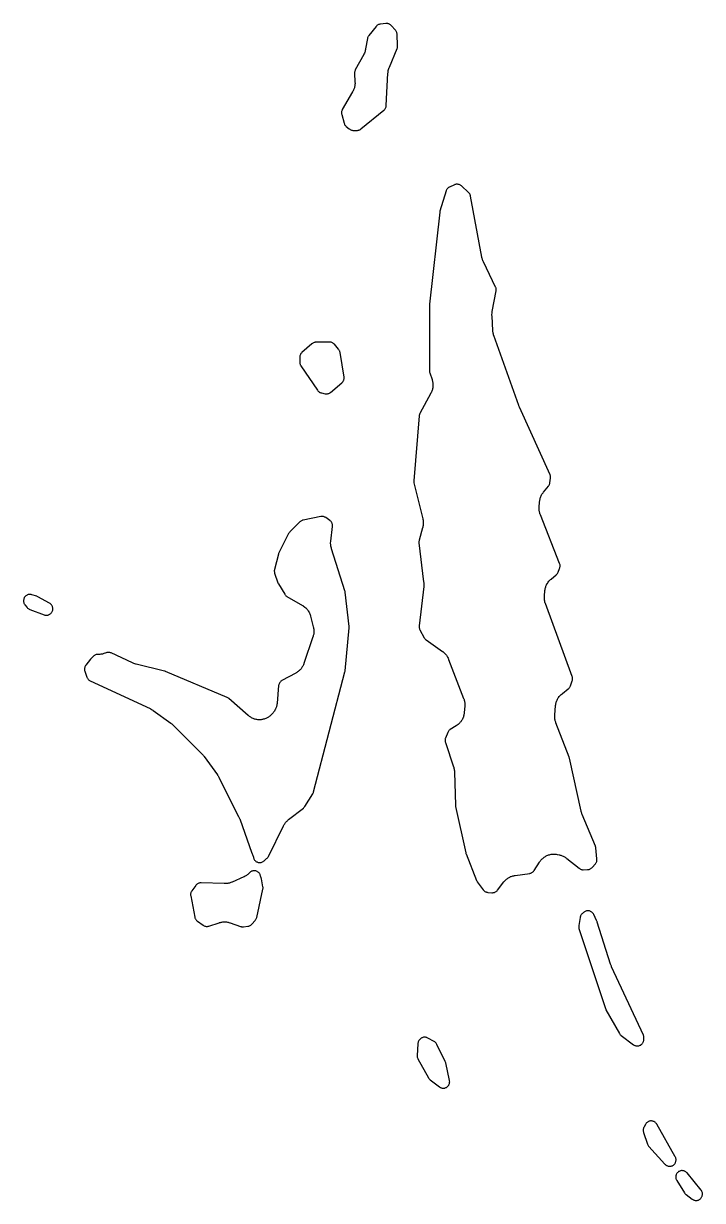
# Model space of a CAD drawing. Header units: millimetres. Extents: x 0 to 194, y 0 to 300.
# Drawn here: x 41.7 to 73.6, y 177.9 to 233.2 of the extents above; entities that cross this region are included whole.
import ezdxf

# ---------------------------------------------------------------- set-up
doc = ezdxf.new("R2010")
doc.units = ezdxf.units.MM
doc.layers.add('CUT', color=7, linetype='CONTINUOUS')

msp = doc.modelspace()

# ---------------------------------------------------------------- linework, layer by layer
at = {"layer": 'CUT'}
for points in [[(56.6211, 229.0181), (56.6189, 228.988), (56.6197, 228.9579), (56.6235, 228.9279), (56.6302, 228.8985), (56.746, 228.4918), (56.7558, 228.463), (56.7684, 228.4354), (56.7838, 228.4092), (56.8018, 228.3846), (56.8221, 228.3621), (56.8446, 228.3417), (56.9871, 228.2252), (57.0103, 228.208), (57.0351, 228.1931), (57.0613, 228.1807), (57.0885, 228.1708), (57.1165, 228.1636), (57.1451, 228.1591), (57.174, 228.1575), (57.3414, 228.1558), (57.3712, 228.157), (57.4007, 228.1611), (57.4297, 228.1682), (57.4578, 228.1781), (57.4849, 228.1907), (57.5105, 228.2059), (57.5345, 228.2236), (58.6122, 229.106), (58.6353, 229.127), (58.6561, 229.1502), (58.6743, 229.1755), (58.6898, 229.2025), (58.7024, 229.231), (58.712, 229.2607), (58.7185, 229.2912), (58.7218, 229.3222), (58.8028, 230.8435), (58.8049, 230.8692), (58.8106, 230.9203), (58.8192, 230.971), (58.8278, 231.0086), (58.8421, 231.058), (58.8592, 231.1065), (58.8685, 231.1305), (59.2318, 231.9983), (59.2428, 232.0292), (59.2504, 232.0612), (59.2544, 232.0937), (59.2549, 232.1266), (59.2325, 232.6664), (59.2298, 232.6959), (59.2242, 232.725), (59.2158, 232.7534), (59.2046, 232.7809), (59.1908, 232.8071), (59.1744, 232.8318), (59.1557, 232.8547), (58.9594, 233.0728), (58.9395, 233.093), (58.9178, 233.1111), (58.8944, 233.1271), (58.8697, 233.1409), (58.8437, 233.1523), (58.8169, 233.1611), (58.7892, 233.1674), (58.7612, 233.1711), (58.7329, 233.1721), (58.7046, 233.1704), (58.4444, 233.1426), (58.4155, 233.1381), (58.3872, 233.1308), (58.3597, 233.1208), (58.3333, 233.1081), (58.3083, 233.093), (58.2849, 233.0754), (58.2633, 233.0557), (58.2437, 233.034), (57.8995, 232.6119), (57.8811, 232.5868), (57.8654, 232.56), (57.8526, 232.5317), (57.8428, 232.5022), (57.8361, 232.4719), (57.7544, 231.9849), (57.7496, 231.9605), (57.7387, 231.9122), (57.7252, 231.8644), (57.7131, 231.8293), (57.6944, 231.7834), (57.6732, 231.7386), (57.6619, 231.7164), (57.2695, 230.9932), (57.2576, 230.9686), (57.248, 230.9431), (57.2407, 230.9167), (57.2358, 230.8899), (57.2335, 230.8627), (57.2335, 230.8354), (57.2541, 230.4164), (57.2547, 230.3948), (57.2547, 230.3516), (57.2527, 230.3084), (57.2496, 230.2761), (57.2434, 230.2333), (57.2373, 230.2015), (57.227, 230.1595), (57.2178, 230.1285), (57.2036, 230.0876), (57.1915, 230.0576), (57.1734, 230.0183), (57.1534, 229.98), (57.143, 229.9611), (56.6596, 229.1317), (56.6457, 229.1049), (56.6346, 229.0769), (56.6264, 229.0478)], [(60.4373, 209.9247), (60.4423, 209.9022), (60.451, 209.8569), (60.4574, 209.8112), (60.4604, 209.7767), (60.4621, 209.7306), (60.4616, 209.6961), (60.4586, 209.65), (60.4545, 209.6157), (60.4468, 209.5702), (60.4367, 209.5252), (60.4311, 209.5028), (60.2679, 208.9156), (60.2614, 208.8871), (60.2578, 208.8581), (60.257, 208.8289), (60.259, 208.7997), (60.4782, 206.9609), (60.4806, 206.9349), (60.4837, 206.8829), (60.4839, 206.8307), (60.481, 206.7787), (60.4788, 206.7527), (60.2673, 204.8946), (60.2654, 204.8642), (60.2666, 204.8337), (60.2709, 204.8036), (60.2782, 204.774), (60.2884, 204.7453), (60.3016, 204.7178), (60.5026, 204.3465), (60.5168, 204.323), (60.5331, 204.3008), (60.5513, 204.2802), (60.5714, 204.2614), (60.5931, 204.2445), (61.3577, 203.7032), (61.3753, 203.69), (61.4099, 203.6629), (61.4432, 203.6341), (61.467, 203.6113), (61.4973, 203.5794), (61.5188, 203.5544), (61.5458, 203.5196), (61.5648, 203.4927), (61.5883, 203.4555), (61.6045, 203.4268), (61.6243, 203.3874), (61.642, 203.3472), (61.6505, 203.3269), (62.3547, 201.4982), (62.3615, 201.4794), (62.3741, 201.4417), (62.3851, 201.4034), (62.392, 201.3744), (62.3996, 201.3353), (62.4039, 201.3058), (62.408, 201.2662), (62.4097, 201.2364), (62.4102, 201.1966), (62.409, 201.1568), (62.408, 201.1369), (62.3855, 200.8378), (62.3834, 200.8168), (62.3783, 200.7748), (62.3711, 200.7331), (62.3643, 200.7022), (62.3533, 200.6613), (62.3437, 200.6311), (62.3289, 200.5915), (62.3164, 200.5624), (62.298, 200.5243), (62.2828, 200.4964), (62.2609, 200.4603), (62.2432, 200.434), (62.2179, 200.4), (62.1978, 200.3755), (62.1695, 200.3441), (62.1472, 200.3216), (62.1161, 200.2929), (62.0918, 200.2726), (62.0581, 200.247), (62.0232, 200.2231), (62.0055, 200.2115), (61.7298, 200.0405), (61.7039, 200.0225), (61.6801, 200.0019), (61.6586, 199.9789), (61.6395, 199.9538), (61.6233, 199.9268), (61.6099, 199.8983), (61.5033, 199.6354), (61.4934, 199.6067), (61.4863, 199.5772), (61.4823, 199.5471), (61.4814, 199.5167), (61.4835, 199.4864), (61.4887, 199.4565), (61.4969, 199.4273), (61.8808, 198.2822), (61.8873, 198.2612), (61.8992, 198.2191), (61.909, 198.1763), (61.9148, 198.144), (61.9204, 198.1006), (61.9239, 198.0569), (61.9251, 198.035), (61.9735, 196.4818), (61.9756, 196.4541), (61.9803, 196.4267), (62.4601, 194.2436), (62.466, 194.2209), (62.4737, 194.1988), (62.9592, 192.9563), (62.97, 192.932), (62.9828, 192.9087), (62.9977, 192.8867), (63.2745, 192.5136), (63.2924, 192.4916), (63.3124, 192.4715), (63.3342, 192.4533), (63.3576, 192.4372), (63.3824, 192.4234), (63.4085, 192.4121), (63.4354, 192.4032), (63.4631, 192.3969), (63.4913, 192.3933), (63.6818, 192.3779), (63.7115, 192.377), (63.7412, 192.379), (63.7706, 192.384), (63.7992, 192.3918), (63.827, 192.4025), (63.8536, 192.4158), (63.8787, 192.4317), (63.9022, 192.45), (63.9237, 192.4706), (63.9431, 192.4932), (64.2427, 192.8797), (64.2564, 192.8965), (64.2845, 192.9293), (64.3141, 192.9608), (64.3374, 192.9833), (64.3699, 193.0118), (64.3953, 193.0319), (64.4304, 193.0571), (64.4576, 193.0747), (64.4949, 193.0965), (64.5237, 193.1114), (64.5629, 193.1294), (64.593, 193.1415), (64.6338, 193.1557), (64.6649, 193.1649), (64.7069, 193.1751), (64.7493, 193.1833), (64.7706, 193.1869), (65.4558, 193.2852), (65.4839, 193.2906), (65.5114, 193.2986), (65.5379, 193.3093), (65.5634, 193.3224), (65.5874, 193.3379), (65.6099, 193.3556), (65.6306, 193.3754), (65.6493, 193.397), (65.6659, 193.4204), (65.9193, 193.8162), (65.9321, 193.8351), (65.9586, 193.8721), (65.9869, 193.9078), (66.0095, 193.9335), (66.0413, 193.9661), (66.0663, 193.9894), (66.1013, 194.0186), (66.1286, 194.0392), (66.1663, 194.0648), (66.1955, 194.0825), (66.2356, 194.1041), (66.2665, 194.1188), (66.3086, 194.1362), (66.3408, 194.1477), (66.3844, 194.1608), (66.4176, 194.169), (66.4624, 194.1776), (66.4962, 194.1823), (66.5416, 194.1864), (66.5757, 194.1877), (66.6213, 194.1871), (66.6554, 194.1849), (66.7007, 194.1798), (66.7457, 194.1723), (66.768, 194.168), (66.8557, 194.1488), (66.876, 194.1439), (66.9163, 194.1331), (66.9561, 194.1204), (66.9854, 194.1096), (67.0238, 194.0933), (67.052, 194.0797), (67.0888, 194.0599), (67.1156, 194.0439), (67.1504, 194.0207), (67.1841, 193.9961), (67.2006, 193.9833), (67.7717, 193.522), (67.7957, 193.5045), (67.8213, 193.4895), (67.8483, 193.477), (67.8763, 193.4673), (67.9052, 193.4605), (67.9346, 193.4565), (67.9643, 193.4554), (68.1666, 193.4581), (68.1945, 193.4598), (68.2222, 193.4641), (68.2494, 193.471), (68.2758, 193.4803), (68.3012, 193.4921), (68.3254, 193.5062), (68.3482, 193.5225), (68.3694, 193.5408), (68.3887, 193.5611), (68.5417, 193.7367), (68.5607, 193.7609), (68.5771, 193.787), (68.5908, 193.8146), (68.6015, 193.8434), (68.6093, 193.8732), (68.6139, 193.9036), (68.6155, 193.9343), (68.6138, 193.9651), (68.5599, 194.4789), (68.5555, 194.5075), (68.5483, 194.5356), (68.5385, 194.5629), (67.9186, 196.0523), (67.9113, 196.0709), (67.8976, 196.1084), (67.8856, 196.1465), (67.8753, 196.1851), (67.8706, 196.2045), (67.322, 198.6944), (67.3164, 198.7161), (67.3091, 198.7373), (66.6888, 200.3543), (66.682, 200.3734), (66.6692, 200.4117), (66.6582, 200.4506), (66.6513, 200.4801), (66.6438, 200.5198), (66.6395, 200.5497), (66.6356, 200.59), (66.634, 200.6202), (66.6337, 200.6606), (66.6353, 200.701), (66.6365, 200.7212), (66.6718, 201.1463), (66.6741, 201.1672), (66.6795, 201.2088), (66.6869, 201.2501), (66.6938, 201.2807), (66.705, 201.3212), (66.7148, 201.3511), (66.7297, 201.3903), (66.7422, 201.4192), (66.7607, 201.4569), (66.7758, 201.4844), (66.7978, 201.5202), (66.8154, 201.5462), (66.8406, 201.5798), (66.8606, 201.6041), (66.8888, 201.6352), (66.911, 201.6575), (66.9419, 201.6858), (66.9742, 201.7127), (66.9906, 201.7257), (67.2704, 201.9375), (67.2931, 201.9565), (67.3138, 201.9776), (67.3323, 202.0007), (67.3484, 202.0255), (67.3621, 202.0518), (67.3731, 202.0793), (67.4548, 202.3174), (67.4629, 202.3454), (67.4683, 202.3741), (67.4708, 202.4032), (67.4705, 202.4324), (67.4674, 202.4615), (67.4614, 202.49), (67.4527, 202.5179), (66.1974, 205.9464), (66.1895, 205.9699), (66.1751, 206.0172), (66.1633, 206.0652), (66.1564, 206.1017), (66.1499, 206.1507), (66.1471, 206.1877), (66.1461, 206.2372), (66.1478, 206.2866), (66.1493, 206.3113), (66.1701, 206.5433), (66.1726, 206.5651), (66.1786, 206.6087), (66.1868, 206.6519), (66.1945, 206.6839), (66.2069, 206.7262), (66.2177, 206.7573), (66.2341, 206.7981), (66.2479, 206.828), (66.2682, 206.867), (66.2849, 206.8955), (66.3089, 206.9323), (66.3282, 206.959), (66.3558, 206.9933), (66.3776, 207.018), (66.4084, 207.0494), (66.4406, 207.0793), (66.4571, 207.0939), (66.7036, 207.3011), (66.7247, 207.3207), (66.7439, 207.3422), (66.7609, 207.3654), (66.7756, 207.3902), (66.7878, 207.4163), (66.8621, 207.5962), (66.8718, 207.6233), (66.8789, 207.6512), (66.8832, 207.6797), (66.8848, 207.7085), (66.8837, 207.7373), (66.8797, 207.7658), (66.8731, 207.7938), (66.8638, 207.8211), (65.9574, 210.1114), (65.9504, 210.1303), (65.9372, 210.1684), (65.9258, 210.207), (65.9186, 210.2363), (65.9106, 210.2759), (65.906, 210.3057), (65.9017, 210.3458), (65.8998, 210.3759), (65.899, 210.4162), (65.9001, 210.4565), (65.9011, 210.4766), (65.9176, 210.7076), (65.9198, 210.7304), (65.9254, 210.7758), (65.9332, 210.821), (65.9409, 210.8544), (65.9533, 210.8985), (65.9643, 210.931), (65.9812, 210.9736), (65.9954, 211.0049), (66.0165, 211.0455), (66.0338, 211.0751), (66.059, 211.1134), (66.086, 211.1504), (66.1, 211.1685), (66.3404, 211.4643), (66.3565, 211.4861), (66.3706, 211.5092), (66.3825, 211.5335), (66.3922, 211.5587), (66.3996, 211.5848), (66.4046, 211.6114), (66.4355, 211.8289), (66.4381, 211.8571), (66.4381, 211.8854), (66.4354, 211.9135), (66.4301, 211.9413), (66.4222, 211.9685), (66.4118, 211.9947), (64.9739, 215.1732), (64.9667, 215.1901), (64.9495, 215.2327), (64.9429, 215.2499), (63.7719, 218.5275), (63.7651, 218.5481), (63.7525, 218.5896), (63.7419, 218.6316), (63.7355, 218.6635), (63.729, 218.7064), (63.7246, 218.7496), (63.7229, 218.7712), (63.687, 219.4382), (63.6864, 219.4649), (63.6867, 219.5182), (63.6901, 219.5715), (63.6968, 219.6244), (63.7009, 219.6508), (63.8809, 220.6199), (63.885, 220.6512), (63.8858, 220.6829), (63.8833, 220.7145), (63.8774, 220.7456), (63.8683, 220.7759), (63.8561, 220.8051), (63.2831, 221.9913), (63.2748, 222.0095), (63.259, 222.0463), (63.2449, 222.0837), (63.2356, 222.1122), (63.2248, 222.1507), (63.2158, 222.1897), (63.2117, 222.2093), (62.6819, 225.07), (62.6756, 225.097), (62.6669, 225.1233), (62.6557, 225.1487), (62.6423, 225.1729), (62.6266, 225.1958), (62.609, 225.2172), (62.5894, 225.2368), (62.2477, 225.5493), (62.2253, 225.5679), (62.2011, 225.5842), (62.1755, 225.5981), (62.1487, 225.6095), (62.1209, 225.6182), (62.0924, 225.6242), (62.0634, 225.6273), (62.0343, 225.6277), (62.0052, 225.6252), (61.9766, 225.6199), (61.9486, 225.6119), (61.9215, 225.6012), (61.6943, 225.4983), (61.6691, 225.4854), (61.6452, 225.4702), (61.6229, 225.4528), (61.6023, 225.4334), (61.5836, 225.4121), (61.567, 225.3891), (61.5526, 225.3647), (61.5406, 225.339), (61.5311, 225.3124), (61.2433, 224.3667), (61.2365, 224.3401), (61.2321, 224.3129), (60.7481, 220.0057), (60.7466, 219.9887), (60.7453, 219.9652), (60.7449, 219.948), (60.7523, 216.8743), (60.7541, 216.8429), (60.7591, 216.8118), (60.7673, 216.7815), (60.8722, 216.4618), (60.8788, 216.4399), (60.8908, 216.3958), (60.9006, 216.3512), (60.9062, 216.3174), (60.9114, 216.272), (60.9135, 216.2378), (60.9141, 216.1921), (60.9127, 216.1579), (60.9087, 216.1124), (60.9039, 216.0785), (60.8952, 216.0336), (60.887, 216.0003), (60.8738, 215.9566), (60.8622, 215.9243), (60.8447, 215.8821), (60.825, 215.8409), (60.8146, 215.8205), (60.3003, 214.8703), (60.287, 214.8423), (60.2766, 214.813), (60.2693, 214.7829), (60.2651, 214.7521), (60.0137, 211.707), (60.0128, 211.6746), (60.0154, 211.6423), (60.0214, 211.6104)], [(54.6885, 217.6339), (54.6768, 217.6074), (54.6678, 217.5798), (54.6615, 217.5516), (54.658, 217.5228), (54.6572, 217.4938), (54.6621, 217.2708), (54.6641, 217.2422), (54.6688, 217.214), (54.6762, 217.1863), (54.6862, 217.1595), (54.6987, 217.1337), (54.7136, 217.1093), (55.4942, 215.9564), (55.5112, 215.9336), (55.5303, 215.9125), (55.5514, 215.8934), (55.5741, 215.8763), (55.5984, 215.8615), (55.624, 215.849), (55.6506, 215.839), (55.6781, 215.8316), (55.8479, 215.7942), (55.8779, 215.7892), (55.9082, 215.7872), (55.9386, 215.7883), (55.9687, 215.7925), (55.9982, 215.7997), (56.0269, 215.8099), (56.0544, 215.8229), (56.0804, 215.8386), (56.1047, 215.8569), (56.6353, 216.3001), (56.6561, 216.3191), (56.675, 216.3401), (56.6919, 216.3627), (56.7065, 216.3869), (56.7189, 216.4123), (56.7287, 216.4387), (56.7361, 216.466), (56.7408, 216.4938), (56.7429, 216.5219), (56.7424, 216.5502), (56.7392, 216.5782), (56.5518, 217.7376), (56.5463, 217.7641), (56.5384, 217.7899), (56.5282, 217.815), (56.5158, 217.839), (56.5013, 217.8619), (56.4848, 217.8833), (56.2868, 218.1177), (56.2667, 218.1393), (56.2446, 218.1588), (56.2207, 218.176), (56.1952, 218.1908), (56.1684, 218.203), (56.1405, 218.2125), (56.1118, 218.2193), (56.0826, 218.2231), (56.0532, 218.2242), (55.4222, 218.2149), (55.392, 218.2129), (55.362, 218.2078), (55.3328, 218.1998), (55.3045, 218.1889), (55.2774, 218.1751), (55.2519, 218.1587), (55.2281, 218.1398), (54.7586, 217.7254), (54.7378, 217.7052), (54.7191, 217.6831), (54.7026, 217.6592)], [(44.5624, 202.9503), (44.5557, 202.9207), (44.5521, 202.8906), (44.5514, 202.8603), (44.5539, 202.8301), (44.5594, 202.8002), (44.5678, 202.7711), (44.6637, 202.4946), (44.6749, 202.4666), (44.689, 202.44), (44.7056, 202.4149), (44.7246, 202.3916), (44.7459, 202.3703), (44.7692, 202.3512), (44.7943, 202.3346), (44.821, 202.3206), (47.6348, 201.0163), (47.654, 201.0068), (47.692, 200.987), (47.7289, 200.9653), (47.7648, 200.942), (47.7825, 200.9299), (48.6104, 200.3331), (48.6249, 200.3223), (48.6533, 200.2999), (48.6809, 200.2765), (48.7075, 200.252), (48.7205, 200.2394), (50.0767, 198.8833), (50.0894, 198.8701), (50.1142, 198.8432), (50.1379, 198.8153), (50.1604, 198.7864), (50.1714, 198.7718), (50.7965, 197.9011), (50.8064, 197.8868), (50.8255, 197.8578), (50.8436, 197.828), (50.8604, 197.7976), (50.8686, 197.7823), (51.7927, 195.9542), (51.8048, 195.9283), (51.8328, 195.8628), (51.8432, 195.8362), (52.4134, 194.2303), (52.4187, 194.2165), (52.4204, 194.2123), (52.4265, 194.1986), (52.4431, 194.1633), (52.4597, 194.1232), (52.4706, 194.0926), (52.4833, 194.051), (52.492, 194.0165), (52.5006, 193.9883), (52.5119, 193.9611), (52.5259, 193.9351), (52.5423, 193.9106), (52.5611, 193.8879), (52.582, 193.8671), (52.6048, 193.8485), (52.6294, 193.8322), (52.6554, 193.8183), (52.6827, 193.8071), (52.7109, 193.7987), (52.7398, 193.793), (52.7692, 193.7902), (52.7987, 193.7903), (52.828, 193.7933), (52.8569, 193.7992), (52.8851, 193.8078), (52.9123, 193.8192), (52.9382, 193.8332), (52.9626, 193.8497), (52.9853, 193.8685), (53.0061, 193.8895), (53.0112, 193.8952), (53.0341, 193.9183), (53.066, 193.9476), (53.091, 193.9684), (53.1018, 193.9766), (53.1232, 193.9943), (53.1429, 194.014), (53.1606, 194.0354), (53.1763, 194.0583), (53.1898, 194.0826), (53.905, 195.5223), (53.9144, 195.54), (53.9338, 195.5752), (53.9549, 195.6094), (53.9717, 195.6344), (53.9957, 195.6666), (54.0148, 195.6899), (54.0415, 195.7199), (54.0626, 195.7414), (54.0919, 195.7689), (54.1224, 195.795), (54.138, 195.8077), (54.8344, 196.3516), (54.8545, 196.3688), (54.873, 196.3876), (54.8898, 196.408), (54.9047, 196.4299), (55.2729, 197.0232), (55.2874, 197.0495), (55.2992, 197.077), (55.3083, 197.1056), (56.7822, 202.7483), (56.7873, 202.7716), (56.7906, 202.7953), (56.9851, 204.8039), (56.9864, 204.8358), (56.9844, 204.8677), (56.7953, 206.485), (56.7906, 206.5135), (56.7831, 206.5413), (56.1512, 208.5213), (56.1445, 208.5443), (56.1324, 208.5908), (56.1227, 208.6378), (56.1174, 208.6734), (56.1128, 208.7212), (56.1113, 208.7572), (56.1119, 208.8052), (56.115, 208.8531), (56.1172, 208.877), (56.1994, 209.5692), (56.2015, 209.5991), (56.2006, 209.629), (56.1966, 209.6586), (56.1898, 209.6878), (56.1801, 209.7161), (56.1676, 209.7433), (56.1525, 209.7691), (56.1348, 209.7932), (56.1149, 209.8155), (56.0928, 209.8357), (56.0689, 209.8536), (55.879, 209.9812), (55.8537, 209.9965), (55.827, 210.0092), (55.7992, 210.0192), (55.7706, 210.0264), (55.7414, 210.0307), (55.7119, 210.0322), (55.6825, 210.0308), (55.6532, 210.0265), (54.8224, 209.8616), (54.794, 209.8545), (54.7664, 209.8446), (54.7399, 209.8321), (54.7147, 209.8171), (54.6911, 209.7997), (54.6693, 209.7801), (54.194, 209.3075), (54.1725, 209.2838), (54.1537, 209.2579), (54.1378, 209.2302), (53.6809, 208.3271), (53.6678, 208.2972), (53.658, 208.2661), (53.4747, 207.5503), (53.4689, 207.5221), (53.4658, 207.4934), (53.4655, 207.4646), (53.468, 207.4359), (53.4732, 207.4075), (53.4811, 207.3798), (53.6342, 206.9271), (53.6465, 206.8964), (53.6621, 206.8673), (53.9557, 206.3849), (53.9725, 206.3601), (53.9917, 206.3371), (54.0131, 206.3162), (54.0366, 206.2974), (54.0617, 206.2812), (54.787, 205.8616), (54.8061, 205.8499), (54.8436, 205.8256), (54.8799, 205.7995), (54.9061, 205.7786), (54.9396, 205.7491), (54.9636, 205.7257), (54.994, 205.6929), (55.0155, 205.6673), (55.0425, 205.6316), (55.0614, 205.604), (55.0848, 205.5659), (55.1008, 205.5365), (55.1202, 205.4962), (55.1333, 205.4654), (55.1486, 205.4234), (55.1619, 205.3807), (55.168, 205.3592), (55.2981, 204.8521), (55.303, 204.8309), (55.3117, 204.7882), (55.3184, 204.7452), (55.3219, 204.7128), (55.3244, 204.6693), (55.3247, 204.6367), (55.323, 204.5932), (55.3201, 204.5607), (55.3142, 204.5176), (55.3082, 204.4855), (55.2982, 204.4432), (55.2861, 204.4014), (55.2795, 204.3806), (54.8544, 203.138), (54.8472, 203.1184), (54.8318, 203.0795), (54.8146, 203.0414), (54.8005, 203.0135), (54.7799, 202.9771), (54.7632, 202.9506), (54.7393, 202.9163), (54.7202, 202.8914), (54.6932, 202.8595), (54.6719, 202.8365), (54.642, 202.8072), (54.6187, 202.7863), (54.5863, 202.7599), (54.5611, 202.7413), (54.5263, 202.718), (54.4906, 202.6964), (54.4724, 202.686), (53.8256, 202.3349), (53.8003, 202.3195), (53.7767, 202.3017), (53.7549, 202.2816), (53.7352, 202.2595), (53.7178, 202.2356), (53.7028, 202.21), (53.6904, 202.1832), (53.6807, 202.1552), (53.6738, 202.1264), (53.6698, 202.097), (53.5984, 201.2708), (53.5962, 201.2503), (53.5908, 201.2094), (53.5835, 201.1688), (53.5766, 201.1386), (53.5656, 201.0989), (53.556, 201.0695), (53.5414, 201.0309), (53.5292, 201.0025), (53.5111, 200.9654), (53.4963, 200.9383), (53.4749, 200.903), (53.4577, 200.8773), (53.4332, 200.8441), (53.4071, 200.8121), (53.3938, 200.7964), (53.3652, 200.7644), (53.3502, 200.7484), (53.3195, 200.7172), (53.2874, 200.6875), (53.2622, 200.6665), (53.2273, 200.6401), (53.2002, 200.6216), (53.1629, 200.5987), (53.1341, 200.5829), (53.0948, 200.5637), (53.0646, 200.5508), (53.0236, 200.5356), (52.9924, 200.5257), (52.95, 200.5145), (52.918, 200.5077), (52.8747, 200.5007), (52.8422, 200.497), (52.7985, 200.4942), (52.7657, 200.4937), (52.7219, 200.4952), (52.6893, 200.4979), (52.6459, 200.5036), (52.6136, 200.5094), (52.571, 200.5193), (52.5394, 200.5283), (52.4979, 200.5423), (52.4674, 200.5543), (52.4275, 200.5723), (52.3983, 200.5872), (52.3603, 200.6089), (52.3327, 200.6266), (52.297, 200.6519), (52.2626, 200.679), (52.2457, 200.6929), (51.3332, 201.4851), (51.3085, 201.5044), (51.2819, 201.521), (51.2538, 201.5347), (48.36, 202.7633), (48.3369, 202.772), (48.3132, 202.7788), (46.983, 203.1001), (46.9612, 203.1059), (46.9181, 203.1187), (46.8756, 203.1336), (46.834, 203.1505), (46.8133, 203.1596), (45.8075, 203.6296), (45.7791, 203.6411), (45.7496, 203.6497), (45.7195, 203.6553), (45.6889, 203.6577), (45.6582, 203.657), (45.6278, 203.6531), (45.5979, 203.6462), (45.5689, 203.6362), (45.5317, 203.6213), (45.5107, 203.6135), (45.4685, 203.599), (45.4255, 203.5866), (45.3929, 203.5788), (45.349, 203.5707), (45.3158, 203.5663), (45.2712, 203.5626), (45.2377, 203.5615), (45.1908, 203.5622), (45.1607, 203.5612), (45.1308, 203.5572), (45.1014, 203.5501), (45.073, 203.5402), (45.0456, 203.5275), (45.0197, 203.512), (44.9954, 203.4941), (44.9731, 203.4738), (44.953, 203.4513), (44.9509, 203.4488), (44.9209, 203.4154), (44.8893, 203.3835), (44.8731, 203.368), (44.8697, 203.3649), (44.8533, 203.3488), (44.8382, 203.3314), (44.6176, 203.0575), (44.5998, 203.0329), (44.5846, 203.0067), (44.5721, 202.9791)], [(41.9685, 206.3787), (41.9392, 206.375), (41.9104, 206.3683), (41.8823, 206.3589), (41.8554, 206.3467), (41.8297, 206.332), (41.8057, 206.3148), (41.7834, 206.2953), (41.7632, 206.2737), (41.7452, 206.2503), (41.7296, 206.2251), (41.7166, 206.1986), (41.7062, 206.1709), (41.6986, 206.1423), (41.6939, 206.1132), (41.692, 206.0836), (41.6931, 206.0541), (41.6971, 206.0248), (41.7039, 205.996), (41.7135, 205.9681), (41.7259, 205.9412), (41.7408, 205.9157), (41.7581, 205.8917), (41.8623, 205.7622), (41.8838, 205.7381), (41.9079, 205.7165), (41.9341, 205.6976), (41.9622, 205.6817), (41.9918, 205.6688), (42.6653, 205.4192), (42.6938, 205.4102), (42.723, 205.4041), (42.7528, 205.4009), (42.7827, 205.4007), (42.8124, 205.4035), (42.8418, 205.4093), (42.8704, 205.4179), (42.898, 205.4293), (42.9243, 205.4435), (42.9492, 205.4602), (42.9722, 205.4792), (42.9932, 205.5005), (43.012, 205.5237), (43.0284, 205.5488), (43.0422, 205.5753), (43.0533, 205.603), (43.0616, 205.6317), (43.067, 205.6611), (43.0694, 205.6909), (43.0688, 205.7208), (43.0653, 205.7505), (43.0589, 205.7797), (43.0496, 205.8081), (43.0374, 205.8355), (43.0227, 205.8614), (43.0054, 205.8858), (42.9858, 205.9084), (42.964, 205.9289), (42.9403, 205.9471), (42.9149, 205.9629), (42.3644, 206.2678), (42.3389, 206.2804), (42.3123, 206.2905), (42.0852, 206.3648), (42.0567, 206.3726), (42.0276, 206.3775), (41.9981, 206.3796)], [(52.7677, 193.2814), (52.7495, 193.3043), (52.7293, 193.3253), (52.707, 193.3442), (52.683, 193.3609), (52.6576, 193.3752), (52.6308, 193.3869), (52.6031, 193.396), (52.5746, 193.4023), (52.5456, 193.4058), (52.5164, 193.4065), (52.4872, 193.4043), (52.4585, 193.3994), (52.4303, 193.3916), (52.403, 193.3812), (52.3769, 193.3681), (52.3522, 193.3526), (52.3291, 193.3347), (52.3078, 193.3147), (52.276, 193.2816), (52.2523, 193.2593), (52.2193, 193.2311), (52.1936, 193.2111), (52.158, 193.1862), (52.1305, 193.1689), (52.0927, 193.1475), (52.0539, 193.128), (52.0343, 193.1187), (51.4831, 192.8739), (51.4644, 192.8661), (51.4266, 192.8513), (51.3883, 192.8382), (51.3591, 192.8298), (51.3197, 192.8202), (51.2898, 192.8144), (51.2497, 192.8084), (51.2195, 192.8053), (51.179, 192.803), (51.1385, 192.8025), (51.1182, 192.8027), (50.0302, 192.8384), (50.0012, 192.838), (49.9723, 192.8347), (49.944, 192.8287), (49.9163, 192.8199), (49.8896, 192.8086), (49.8641, 192.7946), (49.8401, 192.7783), (49.8178, 192.7598), (49.7973, 192.7392), (49.779, 192.7167), (49.5923, 192.4637), (49.5752, 192.4379), (49.5609, 192.4104), (49.5495, 192.3816), (49.5411, 192.3518), (49.5358, 192.3213), (49.5337, 192.2904), (49.5348, 192.2595), (49.5391, 192.2288), (49.7323, 191.2259), (49.739, 191.1981), (49.7484, 191.1711), (49.7602, 191.1451), (49.7745, 191.1203), (49.7911, 191.0971), (49.8099, 191.0755), (49.8306, 191.0558), (49.853, 191.0381), (50.1185, 190.8494), (50.1447, 190.8327), (50.1725, 190.8189), (50.2016, 190.8079), (50.2316, 190.8001), (50.2623, 190.7954), (50.2933, 190.7939), (50.3243, 190.7956), (50.355, 190.8005), (50.385, 190.8086), (50.8735, 190.9672), (50.8936, 190.9732), (50.934, 190.9843), (50.975, 190.9935), (51.006, 190.9989), (51.0476, 191.0043), (51.0789, 191.0068), (51.1209, 191.0082), (51.1523, 191.0079), (51.1942, 191.0054), (51.2255, 191.002), (51.267, 190.9957), (51.2978, 190.9895), (51.3385, 190.9792), (51.3787, 190.9671), (51.3986, 190.9606), (51.8802, 190.7907), (51.9062, 190.7829), (51.9328, 190.7774), (51.9598, 190.7743), (51.9869, 190.7737), (52.0141, 190.7756), (52.2153, 190.7986), (52.2458, 190.8037), (52.2756, 190.8119), (52.3045, 190.8232), (52.332, 190.8373), (52.3579, 190.8543), (52.382, 190.8738), (52.4039, 190.8957), (52.569, 191.0786), (52.5886, 191.1027), (52.6056, 191.1287), (52.6198, 191.1563), (52.6311, 191.1852), (52.6393, 191.2152), (52.9295, 192.5345), (52.9346, 192.5645), (52.9365, 192.595), (52.9354, 192.6255), (52.9311, 192.6557), (52.8596, 193.0272), (52.8529, 193.0545), (52.8469, 193.0721), (52.847, 193.0721), (52.8307, 193.12), (52.8217, 193.1512), (52.8158, 193.1758), (52.8077, 193.2038), (52.7969, 193.231), (52.7835, 193.2569)], [(67.7634, 190.7222), (67.7711, 190.6945), (69.0133, 186.9336), (69.0238, 186.9062), (69.0371, 186.8799), (69.6712, 185.7601), (69.6882, 185.7334), (69.708, 185.7086), (69.7302, 185.6861), (69.7547, 185.666), (70.3347, 185.2403), (70.3595, 185.224), (70.3857, 185.2102), (70.4132, 185.199), (70.4416, 185.1906), (70.4707, 185.1851), (70.5003, 185.1824), (70.5299, 185.1827), (70.5594, 185.1859), (70.5884, 185.192), (70.6167, 185.201), (70.6439, 185.2126), (70.6699, 185.227), (70.6943, 185.2438), (70.717, 185.2629), (70.7376, 185.2842), (70.756, 185.3074), (70.7721, 185.3323), (70.7856, 185.3587), (70.7965, 185.3863), (70.8046, 185.4148), (70.8098, 185.444), (70.821, 185.5312), (70.8233, 185.5593), (70.8229, 185.5876), (70.8199, 185.6156), (70.8142, 185.6433), (70.806, 185.6703), (70.7953, 185.6964), (69.3013, 188.8953), (69.2898, 188.9221), (69.2633, 188.99), (69.2536, 189.0174), (68.6242, 191.0005), (68.6174, 191.0195), (68.6074, 191.0452), (68.5994, 191.0637), (68.4609, 191.3565), (68.447, 191.3825), (68.4306, 191.407), (68.4119, 191.4298), (68.3911, 191.4507), (68.3683, 191.4694), (68.3438, 191.4857), (68.3178, 191.4996), (68.2905, 191.5109), (68.2623, 191.5194), (68.2334, 191.5251), (68.204, 191.528), (68.1746, 191.5279), (68.1452, 191.525), (68.1163, 191.5192), (68.0881, 191.5106), (68.0609, 191.4993), (68.0349, 191.4853), (68.0105, 191.4689), (67.9877, 191.4501), (67.9144, 191.3834), (67.8941, 191.363), (67.8758, 191.3408), (67.8598, 191.3169), (67.8461, 191.2916), (67.8348, 191.2652), (67.8262, 191.2377), (67.8203, 191.2096), (67.7598, 190.8365), (67.7566, 190.8079), (67.7561, 190.7792), (67.7584, 190.7505)], [(60.5628, 185.5925), (60.5328, 185.5944), (60.5027, 185.5932), (60.4728, 185.589), (60.4436, 185.5819), (60.4151, 185.5719), (60.3879, 185.559), (60.3621, 185.5435), (60.3379, 185.5255), (60.3157, 185.5052), (60.2922, 185.4814), (60.2718, 185.4585), (60.2538, 185.4335), (60.2384, 185.4069), (60.2259, 185.3788), (60.2163, 185.3496), (60.2097, 185.3196), (60.2063, 185.2891), (60.1724, 184.7389), (60.172, 184.7102), (60.1743, 184.6817), (60.1794, 184.6534), (60.1871, 184.6258), (60.1975, 184.5991), (60.2103, 184.5734), (60.7096, 183.6858), (60.7255, 183.6605), (60.7438, 183.6369), (60.7645, 183.6153), (60.7871, 183.5958), (61.2158, 183.2632), (61.2398, 183.2463), (61.2653, 183.232), (61.2921, 183.2201), (61.32, 183.211), (61.3486, 183.2046), (61.3777, 183.201), (61.407, 183.2003), (61.4362, 183.2024), (61.4651, 183.2074), (61.4933, 183.2152), (61.5207, 183.2256), (61.5469, 183.2388), (61.5717, 183.2544), (61.5949, 183.2723), (61.6162, 183.2925), (61.6354, 183.3146), (61.6524, 183.3385), (61.667, 183.3639), (61.679, 183.3906), (61.6884, 183.4184), (61.695, 183.4469), (61.6987, 183.476), (61.6997, 183.5053), (61.6977, 183.5345), (61.693, 183.5634), (61.516, 184.3838), (61.5062, 184.4187), (61.4923, 184.4521), (61.0999, 185.2557), (61.0854, 185.2821), (61.0683, 185.3069), (61.0488, 185.3298), (61.0271, 185.3506), (61.0034, 185.3692), (60.978, 185.3853), (60.6768, 185.5555), (60.6498, 185.569), (60.6217, 185.5798), (60.5926, 185.5876)], [(71.3442, 181.6012), (71.3202, 181.618), (71.2948, 181.6325), (71.268, 181.6444), (71.2402, 181.6537), (71.2117, 181.6602), (71.1826, 181.6639), (71.1533, 181.6647), (71.1241, 181.6627), (71.0952, 181.6578), (71.0669, 181.6502), (71.0396, 181.6398), (71.0133, 181.6268), (70.9885, 181.6113), (70.9652, 181.5935), (70.9439, 181.5734), (70.9245, 181.5514), (70.9075, 181.5276), (70.8928, 181.5023), (70.8197, 181.3605), (70.8072, 181.3331), (70.7976, 181.3045), (70.7909, 181.2752), (70.7871, 181.2453), (70.7864, 181.2152), (70.7887, 181.1852), (70.794, 181.1555), (70.8022, 181.1266), (70.992, 180.5675), (71.0034, 180.539), (71.0176, 180.5117), (71.0345, 180.4861), (71.054, 180.4623), (71.8063, 179.6336), (71.827, 179.613), (71.8495, 179.5944), (71.8738, 179.5782), (71.8995, 179.5644), (71.9265, 179.5531), (71.9544, 179.5445), (71.983, 179.5387), (72.012, 179.5357), (72.0412, 179.5355), (72.0703, 179.5382), (72.099, 179.5437), (72.127, 179.5519), (72.1541, 179.5628), (72.18, 179.5763), (72.2044, 179.5923), (72.2272, 179.6106), (72.2481, 179.631), (72.2669, 179.6533), (72.2835, 179.6773), (72.2976, 179.7029), (72.3092, 179.7297), (72.3182, 179.7575), (72.3244, 179.786), (72.3277, 179.815), (72.3283, 179.8442), (72.326, 179.8733), (72.3209, 179.9021), (72.313, 179.9302), (72.3024, 179.9574), (72.2893, 179.9835), (71.4203, 181.513), (71.4046, 181.5377), (71.3865, 181.5608), (71.3663, 181.582)], [(72.7557, 179.2947), (72.7294, 179.3073), (72.7021, 179.3173), (72.6738, 179.3246), (72.645, 179.3291), (72.6159, 179.3308), (72.5868, 179.3297), (72.5579, 179.3257), (72.5295, 179.319), (72.502, 179.3095), (72.4754, 179.2974), (72.4502, 179.2828), (72.4265, 179.2658), (72.4046, 179.2466), (72.3846, 179.2253), (72.3668, 179.2022), (72.3514, 179.1775), (72.3384, 179.1514), (72.328, 179.1242), (72.3203, 179.096), (72.3153, 179.0673), (72.3132, 179.0382), (72.3139, 179.0091), (72.3174, 178.9802), (72.3237, 178.9517), (72.3328, 178.924), (72.3445, 178.8973), (72.3587, 178.8718), (72.7252, 178.2855), (72.7412, 178.2623), (72.7593, 178.2408), (72.7794, 178.2211), (72.8012, 178.2033), (73.0901, 177.9896), (73.115, 177.973), (73.1414, 177.959), (73.1691, 177.9477), (73.1978, 177.9392), (73.2272, 177.9336), (73.257, 177.931), (73.287, 177.9314), (73.3167, 177.9347), (73.346, 177.941), (73.3744, 177.9501), (73.4019, 177.9621), (73.428, 177.9767), (73.4525, 177.9939), (73.4752, 178.0134), (73.4958, 178.0351), (73.5142, 178.0587), (73.5301, 178.084), (73.5434, 178.1108), (73.554, 178.1388), (73.5618, 178.1677), (73.5666, 178.1973), (73.5685, 178.2271), (73.5673, 178.257), (73.5632, 178.2867), (73.5562, 178.3158), (73.5463, 178.344), (73.5336, 178.3711), (73.5183, 178.3968), (73.5005, 178.4209), (72.8452, 179.2209), (72.8256, 179.2426), (72.804, 179.2622), (72.7807, 179.2797)]]:
    msp.add_lwpolyline(points, close=True, dxfattribs=at)

doc.saveas('drawing.dxf')
